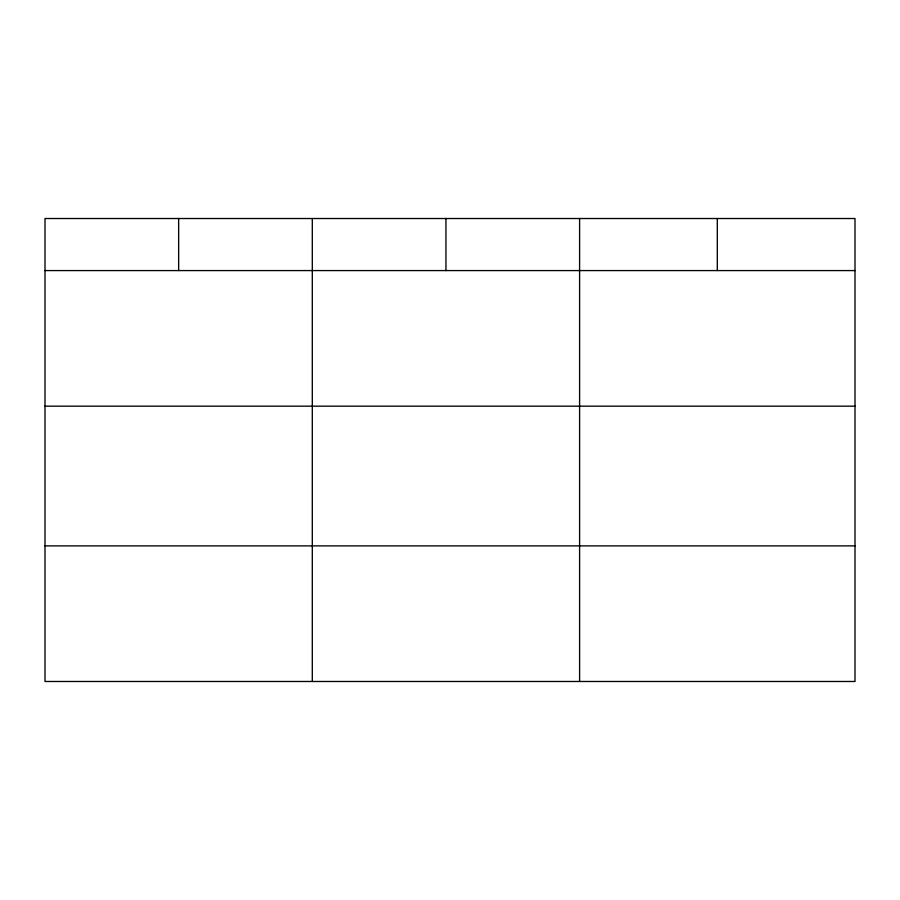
<?xml version="1.0" encoding="UTF-8"?>
<svg xmlns="http://www.w3.org/2000/svg" width="900" height="900" viewBox="0 0 900 900"><rect width="100%" height="100%" fill="white"/><g stroke="black" fill="none" stroke-linecap="round" stroke-linejoin="round"><path stroke-width="1.35" d="M855 406.17L855 218.52L45 218.52L45 681.48L855 681.48L855 406.17L45 406.17M45 270.574L855 270.574M45 545.884L855 545.884M717.3 218.52L717.3 270.574M579.6 218.52L579.6 681.48M445.95 218.52L445.95 270.574M312.3 218.52L312.3 681.48M178.65 218.52L178.65 270.574"/></g></svg>
